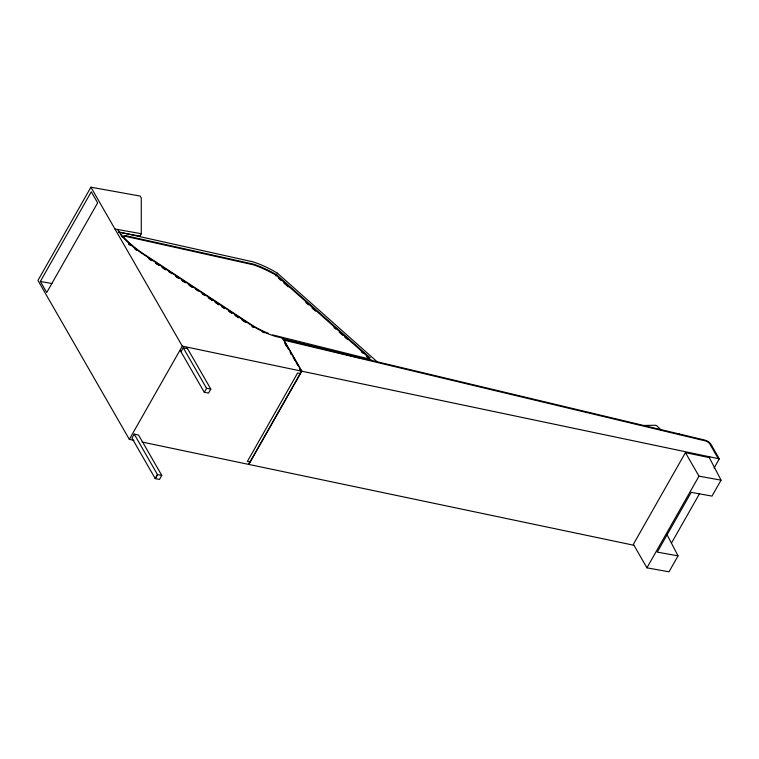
<?xml version="1.0" encoding="UTF-8"?>
<svg xmlns="http://www.w3.org/2000/svg" width="759" height="759" viewBox="0 0 759 759"><rect width="100%" height="100%" fill="white"/><g stroke="black" fill="none" stroke-linecap="round" stroke-linejoin="round"><path stroke-width="1.14" d="M138.072 235.793L140.007 236.277L141.278 233.734L141.278 197.985L140.187 196.078L90.909 187.198L37.95 280.432L129.334 439.357L133.963 440.324M117.484 229.446L121.914 236.248L126.222 235.802L253.819 264.227A63.424 28.87 29.6 0 1 276.599 274.73L369.908 357.641L368.457 360.373M368.542 360.221L369.197 358.988L272.661 334.909M40.35 281.447L91.27 191.79L97.645 202.871L46.726 292.519L40.35 281.447L51.897 283.524M123.053 237.254A1.509 0.731 -44.2 0 0 123.252 236.704L126.222 235.802M129.334 439.357L182.293 346.113L90.909 187.198M134.229 434.139L157.53 474.66L161.781 475.428L138.565 435.049L134.229 434.139L131.971 438.123L155.272 478.644L159.513 479.413L161.743 475.371M181.003 351.787L183.27 347.802L187.596 348.713M186.894 347.499L210.812 389.092L208.554 393.077L204.304 392.308L206.571 388.323L183.232 347.745M275.915 275.925L276.599 274.73M277.12 273.809L277.452 273.212A54.354 24.743 29.6 0 0 252.586 261.751L118.945 231.969M283.192 339.994L283.534 339.396L704.76 440.068A5.579 2.543 29.6 0 1 710.917 444.243L719.304 458.844L714.067 468.056M248.61 464.394L301.57 371.151L282.557 338.087L275.526 336.408A48.329 22.002 29.6 0 1 249.72 324.178L143.479 254.398A61.602 28.045 29.6 0 1 121.914 236.248M248.867 464.442L301.816 371.208L283.534 339.396M369.908 357.641L369.225 358.836L366.588 356.483M376.787 362.366L377.128 361.768L277.452 273.212M678.053 555.863L657.256 552.116L691.202 492.344L711.999 496.101L721.05 480.162L709.333 457.639L685.434 452.62L633.385 544.269L646.924 567.827L669.002 571.802L678.053 555.863L666.867 534.374M709.333 457.639L709.788 456.842M646.924 567.827L698.982 476.178L685.434 452.62M671.592 542.856L699.523 493.673M122.265 236.447C120.861 237.33 123.423 235.442 123.337 236.77A59.107 26.907 29.6 0 0 141.136 252.235M120.757 234.721L121.734 234.702M368.466 359.007L372.204 360.468M643.689 425.467L655.14 425.268A1.831 0.835 29.6 0 1 657.322 426.264L661.061 430.002M114.932 228.981L141.278 233.734M118.432 232.245L139.922 236.125M698.982 476.178L721.05 480.162M206.571 388.323L210.812 389.092M182.293 346.113L301.57 371.151M301.816 371.208L719.304 458.844M300.213 373.542L297.613 373.001L247.377 461.453L249.977 462.003M142.075 442.023L633.651 545.218M125.88 236.4L253.478 264.825A63.424 28.87 29.6 0 1 276.257 275.327L369.567 358.239M283.97 340.165L705.566 440.941A4.345 1.973 29.6 0 1 709.674 443.73L718.27 458.626M282.158 338.552L361.72 358.514M144.039 254.189L250.223 323.951A45.834 20.863 29.6 0 0 268.534 333.419M149.115 258.8L152.066 260.735L149.039 258.866M156.003 263.326L158.954 265.261L155.927 263.392M161.904 267.196L165.841 269.787L162.815 267.918M168.792 271.722L171.743 273.667M175.68 276.248L178.631 278.183L175.604 276.314M181.581 280.128L185.509 282.709L182.483 280.839M188.46 284.644L192.397 287.234M195.348 289.17L198.298 291.105M202.236 293.695L205.186 295.631L202.16 293.761M208.137 297.566L212.074 300.156M215.025 302.091L218.962 304.682M221.913 306.617L224.863 308.552M231.742 313.078L228.791 311.143L231.675 313.154M234.692 315.013L238.63 317.604M241.58 319.539L245.518 322.129M189.37 285.365L192.321 287.3M209.048 298.287L211.998 300.222M215.935 302.813L218.886 304.748M221.837 306.683L224.787 308.628M235.603 315.735L238.554 317.67M242.491 320.26L245.442 322.196M278.553 278.268L281.2 280.612M283.838 282.965L288.24 286.874M305.849 302.518L308.486 304.862M312.006 307.993L315.526 311.124M334.017 327.546L335.772 329.112M339.292 332.243L342.821 335.364M344.577 336.93L347.224 339.282M361.303 351.796L363.068 353.362M284.957 343.077L288.505 349.235M290.27 352.309L291.447 354.358M293.221 357.442L294.985 360.516M296.171 362.565L297.936 365.648M299.71 368.722L300.887 370.772M285.09 343.685L286.247 345.687M290.28 352.707L291.437 354.709M299.501 368.741L300.659 370.743M180.386 350.715L204.304 392.308M679.22 433.968L679.561 434.708M143.299 253.705A59.107 26.907 29.6 0 1 141.848 252.719M136.611 250.29A61.394 27.941 29.6 0 1 134.514 248.677M130.51 245.375A61.394 27.941 29.6 0 1 128.603 243.696M264.293 332.831A48.111 21.897 29.6 0 1 262.121 331.825M129.742 244.853A61.602 28.045 29.6 0 1 128.48 243.724M157.502 474.603L155.234 478.587L157.53 474.66M252.178 326.436A48.111 21.897 29.6 0 0 253.563 327.271A48.329 22.002 29.6 0 1 252.111 326.522"/></g></svg>
